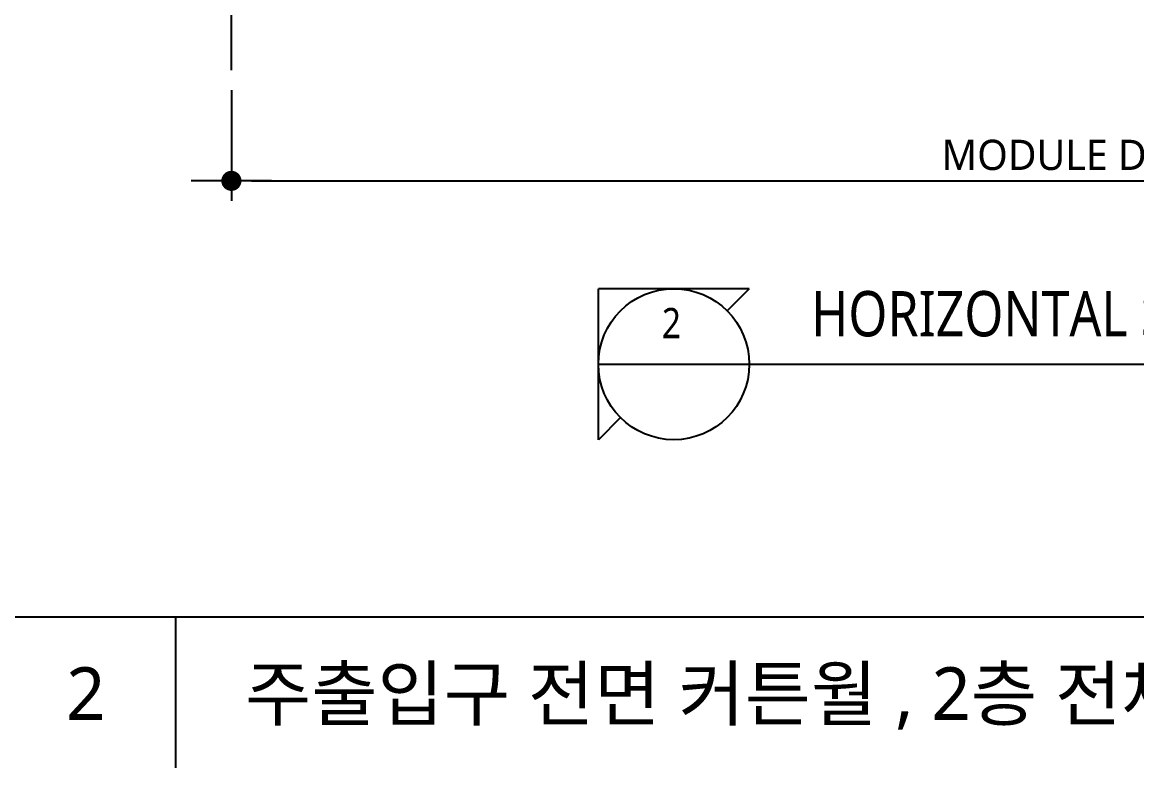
# Model space of a CAD drawing. Extents: x 93 to 3288, y 42 to 1146.
# Drawn here: x 783.6 to 1005.1, y 42 to 190.1 of the extents above; entities that cross this region are included whole.
import ezdxf

# ---------------------------------------------------------------- set-up
doc = ezdxf.new("R2010")
doc.units = 0
doc.header["$LTSCALE"] = 200
doc.header["$MEASUREMENT"] = 0
doc.header["$PDMODE"] = 3
doc.header["$PDSIZE"] = -1
doc.linetypes.add('CEN-GAUN', pattern=[32.2, 30, -1, 0.2, -1])
doc.linetypes.add('CENTERX2', pattern=[4, 2.5, -0.5, 0.5, -0.5])
doc.layers.get('0').update_dxf_attribs({"linetype": 'CONTINUOUS'})
doc.layers.get('Defpoints').update_dxf_attribs({"color": 137, "linetype": 'CONTINUOUS'})
for name, color, linetype in [('01TEX', 3, 'CONTINUOUS'), ('3', 3, 'CONTINUOUS'), ('CEN', 1, 'CEN-GAUN'), ('DIM', 7, 'CONTINUOUS'), ('FORM', 7, 'CONTINUOUS')]:
    doc.layers.add(name, color=color, linetype=linetype)
doc.styles.add('FORM1', font='malgun.ttf', dxfattribs={"width": 0.85})
doc.styles.add('GAUN', font='malgun.ttf')
doc.styles.add('맑은고딕', font='malgun.ttf')
doc.dimstyles.new('GAUN-4', dxfattribs={"dimscale": 4, "dimtxt": 1.5, "dimasz": 1, "dimexe": 1, "dimexo": 1, "dimgap": 0.5, "dimtad": 1, "dimdec": 1, "dimzin": 1, "dimdsep": 46, "dimlunit": 6, "dimtxsty": '맑은고딕', "dimblk": 'CJDOT', "dimcen": 0.09, "dimdle": 1, "dimclrd": 256, "dimclre": 256, "dimclrt": 3, "dimadec": 0, "dimazin": 0, "dimtfac": 1, "dimtdec": 1, "dimtix": 1, "dimtmove": 2, "dimatfit": 3, "dimfxl": 1, "dimtolj": 1, "dimtzin": 1, "dimarcsym": 0})

# ---------------------------------------------------------------- blocks, each defined once
blk = doc.blocks.new('CJDOT')
blk.add_line((-2, -2.7e-15), (2, 2.7e-15))
at = {"const_width": 0.5}
blk.add_lwpolyline([(-0.25, 0, 1), (0.25, 0, 1)], format="xyb", close=True, dxfattribs=at)
blk = doc.blocks.new('*D127')
at = {"layer": 'Defpoints', "color": 0, "transparency": 16777216}
for p in [(825.1351984409935, 180.5825244168991, -1.58623119999998e-09), (1160.056062969017, 180.5825244168991, -1.58623119999998e-09), (1160.056062969017, 158.5825244181397, -1.58623119999998e-09)]:
    blk.add_point(p, dxfattribs=at)
at = {"layer": 'DIM', "lineweight": -2, "transparency": 16777216}
for p, q in [((825.1351984409935, 176.5825244168991, -1.58623119999998e-09), (825.1351984409935, 154.5825244181397, -1.58623119999998e-09)), ((1160.056062969017, 176.5825244168991, -1.58623119999998e-09), (1160.056062969017, 154.5825244181397, -1.58623119999998e-09)), ((829.1351984409935, 158.5825244181397, -1.58623119999998e-09), (1156.056062969017, 158.5825244181397, -1.58623119999998e-09))]:
    blk.add_line(p, q, dxfattribs=at)
at = {"layer": 'DIM', "lineweight": -2, "transparency": 16777216, "xscale": 4, "yscale": 4, "zscale": 4, "rotation": 180}
blk.add_blockref('CJDOT', (825.1351984409935, 158.5825244181397, -1.58623119999998e-09), dxfattribs=at)
at = {"layer": 'DIM', "lineweight": -2, "transparency": 16777216, "xscale": 4, "yscale": 4, "zscale": 4}
blk.add_blockref('CJDOT', (1160.056062969017, 158.5825244181397, -1.58623119999998e-09), dxfattribs=at)
at = {"layer": 'DIM', "color": 3, "transparency": 16777216, "insert": (992.5956307050051, 163.6823885485744, -1.58623119999998e-09), "char_height": 6, "attachment_point": 5, "style": '맑은고딕'}
blk.add_mtext('\\A1;MODULE DIM.', dxfattribs=at)

msp = doc.modelspace()

# ---------------------------------------------------------------- linework, layer by layer
at = {"layer": '3'}
for p, q in [((93.00000000099271, 72.00000000098589), (1467.000000248803, 72.00000000098589)), ((814.0000001233234, 72.00000000098225), (814.0000001233234, 42.00000000098225))]:
    msp.add_line(p, q, dxfattribs=at)
at = {"layer": 'CEN', "color": 1, "linetype": 'CENTERX2', "ltscale": 10}
msp.add_line((825.1351984409935, 180.5825244168991, -1.58623119999998e-09), (825.1351984409935, 371.5825244168991, -1.58623119999998e-09), dxfattribs=at)
at = {"layer": 'FORM'}
for p, q in [((928.0760849411649, 137.1557126079788, -1.58623138670637e-09), (898.0760849412522, 137.1557126079788, -1.58623138670637e-09)), ((898.0760849412522, 107.1557126079788, -1.58623138670637e-09), (898.0760849412522, 137.1557126079788, -1.58623138670637e-09)), ((928.0760849411649, 137.1557126079788, -1.58623138670637e-09), (923.6826866592342, 132.7623143257006, -1.58623138670637e-09)), ((898.0760849412522, 122.1557126080224, -1.58623138670637e-09), (1107.925053987464, 122.1557126080224, -1.58623138670637e-09)), ((902.4694832233595, 111.5491108900424, -1.58623138670637e-09), (898.0760849412522, 107.1557126079788, -1.58623138670637e-09))]:
    msp.add_line(p, q, dxfattribs=at)
msp.add_circle((913.0760849412086, 122.1557126079351, -1.58623138670637e-09), 14.99999999995634, dxfattribs=at)

# ---------------------------------------------------------------- texts
at = {"layer": '01TEX', "style": 'FORM1', "width": 0.85}
msp.add_text('HORIZONTAL SECTION DETAIL', height=8.999999999973806, dxfattribs=at).set_placement((940.3825743028697, 127.6871178679212, -1.58623138670637e-09))
at = {"layer": '01TEX', "style": 'GAUN'}
for s, p in [('2', (792.282270607066, 51.46122120936707)), ('주출입구 전면 커튼월 , 2층 전체 (연결통로 포함) 히든바 적용', (827.8214818858442, 51.46122120936343))]:
    msp.add_text(s, height=10.5, dxfattribs=at).set_placement(p)
at = {"layer": 'FORM', "color": 0, "style": 'FORM1', "width": 0.85}
msp.add_text('2', height=5.999999999982538, dxfattribs=at).set_placement((910.7054980835505, 127.3307234578315, -1.58623138670637e-09))

# ---------------------------------------------------------------- dimensions: what is measured, and where the dimension line sits
at = {"layer": 'DIM'}
dim = msp.add_linear_dim(base=(1160.056062969017, 158.5825244181397, -1.58623119999998e-09), p1=(825.1351984409935, 180.5825244168991, -1.58623119999998e-09), p2=(1160.056062969017, 180.5825244168991, -1.58623119999998e-09), text='MODULE DIM.', dimstyle='GAUN-4', dxfattribs=at)
dim.commit()
dim.dimension.update_dxf_attribs({"geometry": '*D127', "text_midpoint": (992.5956307050051, 163.6823885485744, -1.58623119999998e-09)})

doc.saveas('drawing.dxf')
